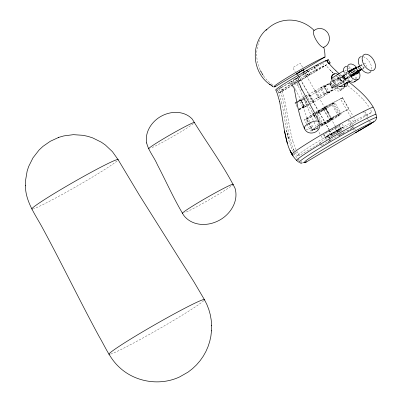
<?xml version="1.0" encoding="UTF-8"?>
<svg xmlns="http://www.w3.org/2000/svg" width="402" height="402" viewBox="0 0 402 402"><rect width="100%" height="100%" fill="white"/><g stroke="black" fill="none" stroke-linecap="round" stroke-linejoin="round"><path stroke-width="0.3" stroke-dasharray="2.01 1.51" d="M306.515 123.7L304.435 119.826L313.585 113.605M328.685 121.871L336.64 117.233L341.303 113.887L334.916 102.701L330.544 105.912L321.952 110.942M322.932 108.877L315.746 113.47L316.841 113.083A6.05 0.317 -29.8 0 0 317.123 112.947L323.645 109.183L330.067 120.278L323.499 124.082A6.05 0.317 -29.8 0 1 323.223 124.218L322.128 124.61L329.308 120.017M329.58 130.203L332.479 135.705L341.7 130.283L342.615 131.876M329.992 83.204L330.072 82.832A20.859 12.216 58 0 1 330.58 81.189L331.183 79.993M333.69 81.41L333.896 80.837M329.218 121.56L339.238 115.072L332.851 103.877L330.142 105.967L322.665 110.525M336.971 85.812L337.826 87.304L335.881 88.239L331.987 87.43L330.163 84.249L331.323 80.284M315.168 117.505L313.686 114.635L314.052 114.263M330.042 120.268L329.766 120.384L323.374 109.249L325.54 107.992L332.127 119.098L321.218 125.409A8.708 0.457 -29.8 0 1 320.912 125.55L320.56 125.695M344.976 80.681L345.207 78.732L344.122 77.063L345.047 78.41L345.248 79.541M342.986 75.164L342.75 77.119L343.846 78.777L342.916 77.435L342.715 76.3A2.724 2.201 64.3 0 1 346.182 74.737A2.724 2.201 64.3 0 1 346.182 79.234A2.724 2.201 64.3 0 1 342.715 76.335M343.941 87.852A8.814 5.161 58 0 1 337.564 88.279C338.715 87.747 342.122 89.42 343.851 87.963M298.5 84.737L298.314 85.043A1.136 1.025 -73.2 0 1 297.993 85.335L296.304 85.103L293.983 82.943M298.239 79.787L297.972 79.998M342.544 97.817L325.504 106.625M325.746 107.957L328.911 113.575L325.715 107.942L316.012 113.706M312.872 102.701L313.887 101.736L310.238 95.369L309.223 96.334C314.887 93.063 320.153 89.44 325.911 86.4L329.56 92.761C323.796 95.802 318.53 99.43 312.872 102.701L308.364 94.827L306.47 95.54L305.078 96.596M314.595 91.234L323.896 85.817L327.54 92.179L318.238 97.601L314.595 91.234L315.61 90.269L320.118 98.143M318.238 97.601L319.258 96.636L312.007 101.193L309.967 102.018M298.922 100.209L300.535 99.932L304.178 106.294L302.565 106.57L298.922 100.209L304.61 96.952M303.264 97.972L303.605 97.711M306.088 95.827L306.44 95.56L310.113 101.902M318.861 90.691L319.148 90.475M320.841 89.184L321.108 88.983M302.565 106.57L306.862 104.374L308.721 102.962M322.449 97.098L322.806 96.832M324.464 95.57L324.776 95.329M320.585 125.278L329.781 119.746M315.55 113.208L323.163 108.746M300.937 100.791L304.59 98.41L308.239 104.771L304.585 107.153L300.937 100.791L305.59 98.078M320.243 88.199L329.107 83.365L332.75 89.731L323.891 94.56L320.243 88.199L323.896 85.817M323.891 94.56L327.54 92.179M318.625 125.746L312.826 129.936L314.329 129.514A17.05 0.894 -29.8 0 0 314.932 129.248L318.012 127.741M308.364 94.827L315.61 90.269M312.344 100.977L313.58 100.204M315.836 98.781L316.856 98.143M344.594 71.189L346.77 69.827M348.222 68.923L350.403 67.561L351.263 69.064M336.298 86.058L333.605 87.35L330.69 82.259L331.635 81.671M346.735 72.244L344.831 73.435L346.986 72.4M332.308 81.485L340.218 77.32L333.213 80.681L333.675 81.485M348.765 76.817L345.258 78.867L343.439 75.687L346.916 73.511M343.439 75.687L346.941 73.636M334.183 81.877L347.67 73.46M360.539 65.431L362.066 64.476M360.418 65.923L361.931 64.978L363.755 68.159L362.745 68.792M340.318 80.877L340.896 80.516L341.333 80.918M345.258 78.867L349.293 76.35M337.042 84.415L349.494 76.641M362.87 68.295L364.393 67.34M333.605 87.35L336.132 85.777M349.65 77.34L347.745 78.526L349.901 77.491M338.454 85.023L343.137 82.41L338.288 84.742M335.67 84.973L337.283 87.787L338.102 87.274M351.217 80.767L352.876 79.732M355.082 78.355L356.187 77.666L355.041 75.661M343.529 88.138L344.308 87.656M340.022 90.762L343.012 88.907M319.072 125.288L312.892 129.283L310.761 131.112L312.716 130.529L317.987 127.936M314.113 113.449L306.485 118.675L308.585 122.525M329.766 120.384L332.107 119.082M320.494 124.585L330.565 118.65M320.424 124.459L332.042 117.816M315.766 112.439L323.198 108.078M315.469 112.465L323.937 107.656M291.852 81.139L277.365 89.646L278.089 91.344M294.746 78.948L297.781 77.491L299.601 80.671L298.224 81.495M308.002 71.405L306.183 72.486L308.007 75.671L309.821 74.586L308.002 71.405L305.741 72.089M314.193 67.722L314.726 67.521L316.55 70.702L316.012 70.903L314.193 67.722L316.781 66.179M317.299 65.873L320.922 63.712M295.576 78.918L314.726 67.521M292.53 85.259L280.717 92.294L279.003 92.937L277.179 89.757L278.893 89.113L291.782 81.435M296.083 78.877L324.012 62.25M279.003 92.937L293.676 84.319M316.012 70.903L327.896 63.828M294.209 84.003L296.867 82.42M298.998 81.154L316.55 70.702M293.068 84.938L297.364 82.38M297.902 82.063L327.982 64.154M296.415 104.435L295.731 103.239L296.063 103.043M296.259 102.922L301.038 100.078L304.686 106.44L299.374 109.605L298.917 108.806M323.796 86.53L329.846 83.581L333.489 89.942L327.439 92.892L323.796 86.53L329.107 83.365M327.439 92.892L332.67 89.777M314.841 114.274L316.841 113.083L323.223 124.218L321.218 125.409L320.002 123.288M338.966 125.509L341.469 124.022M329.6 138.107L328.233 135.72A8.814 0.462 -29.8 0 0 327.509 136.238L325.334 137.534L326.53 139.62M337.665 132.735L336.469 130.65L337.243 130.359A8.814 0.462 -29.8 0 1 338.765 129.539L340.941 128.243L342.308 130.63M320.68 142.8L299.611 155.343L299.188 154.815A22.08 20.979 69.4 0 1 297.42 152.172M332.695 135.645L329.69 137.434A7.347 0.382 -29.8 0 1 333.514 134.68A7.347 0.382 -29.8 0 1 341.7 130.283M320.64 142.816A18.361 0.96 -29.8 0 1 330.303 135.886A18.361 0.96 -29.8 0 1 350.67 124.937L354.212 122.836L351.725 118.6M354.212 122.836L371.785 112.374L371.538 111.741A22.08 20.979 69.4 0 0 370.342 109.218M329.374 141.529L328.067 142.308L327.384 141.112M343.162 132.122L343.675 133.017L341.499 134.313L340.816 133.117M347.172 131.293L351.996 128.424M306.108 97.781L310.238 95.369M304.585 107.153L309.233 104.445M309.751 104.143L313.887 101.736M322.655 110.681L319.716 112.364M328.328 122.077L329.032 121.816M295.978 81.234L294.711 81.943M321.826 111.158L320.987 111.64M328.203 122.293L326.519 123.258M328.153 122.183L328.62 122.057M327.997 122.414L327.364 122.776M322.962 108.716L323.645 108.47M329.338 119.856L330.022 119.605M323.308 107.872L324.675 107.233M323.248 108.55L323.886 108.329M320.685 111.671L318.871 112.841M327.062 122.806L325.675 123.741M324.133 107.399L326.163 106.399M329.926 119.52L330.268 119.469M324.148 108.043L325.63 107.208M323.846 108.208L325.932 107.043M331.338 118.072L330.786 118.379M330.524 119.178L331.715 118.51M330.228 119.349L332.007 118.344M326.329 123.223L320.68 126.499M319.585 112.294L316.766 114.017M318.856 112.706L316.304 114.123M331.886 117.761L332.539 117.54M325.6 123.64L320.58 126.399M326.61 106.002L342.439 97.832L348.815 108.967L332.987 117.143M332.439 117.449L348.77 108.987M297.043 106.605L294.993 103.028L297.008 101.902M297.49 101.631L300.535 99.932M329.846 83.581L324.298 86.676L327.947 93.038L329.56 92.761M299.003 109.183L304.178 106.294M327.947 93.038L333.489 89.942M331.71 118.655L332.308 118.178M325.58 107.384L326.228 106.877M331.957 118.52L332.61 118.012M325.821 107.249L331.6 104.038L334.926 102.721M332.198 118.389L337.75 115.289L341.298 113.836M326.062 107.118L332.861 103.912M332.439 118.253L339.223 115.007M297.294 102.384L304.59 98.41M325.484 93.696L325.811 93.515M330.811 90.787L331.183 90.586M299.374 109.605L308.239 104.771M314.711 115.143L307.45 118.881L304.399 119.997M294.651 81.973L293.822 82.41M314.545 115.078L308.555 118.108A17.05 0.894 -29.8 0 1 307.952 118.374L306.48 118.826M318.625 127.429L318.163 127.665M323.374 109.249L323.665 109.128M294.993 103.028L296.093 102.49M296.641 102.224L301.038 100.078M298.636 109.389L304.686 106.44M360.292 65.767L361.931 64.978M333.147 79.405L335.549 83.325M330.69 82.259L331.766 81.742M330.163 84.249L332.112 83.309L333.931 86.495L337.826 87.304M362.845 68.596L363.755 68.159M331.987 87.43L333.931 86.495M325.112 108.183L331.489 119.319M342.439 97.832L340.499 98.982L351.418 118.067M346.278 78.194C344.268 79.088 342.76 75.888 344.7 74.898A1.834 1.482 56.1 0 0 344.293 77.174A1.834 1.482 56.1 0 0 346.519 78.078M356.127 121.69L353.77 117.5M328.233 135.72L327.459 136.012L328.655 138.102M338.69 134.524L339.203 135.419L339.976 135.127A8.814 0.462 -29.8 0 1 341.223 134.454M314.108 114.585L313.686 114.655L305.852 100.716M303.148 73.335L304.741 76.119L309.821 74.586M294.184 82.847L297.761 81.767M333.549 78.144L335.856 78.028L338.981 78.918A9.372 2.583 37.5 0 1 340.896 80.516M324.655 86.616L324.324 86.671L325.911 86.4M325.384 86.49L325.886 86.405M329.052 92.847L329.489 92.777M299.058 100.183L299.4 100.123M302.741 106.54L303.023 106.495M303.43 106.424L303.726 106.374M345.418 79.4L344.846 79.325M342.549 76.44L343.122 76.521M351.564 71.852L353.041 72.777M337.615 88.018L337.323 87.817M301.997 162.328L300.937 161.599M338.7 75.184L342.866 78.053L346.258 81.465M332.258 85.591L331.56 85.008A9.372 6.849 24.9 0 1 329.977 83.244A8.814 5.161 58 0 0 336.75 90.741A8.814 5.161 58 0 0 341.991 87.636M347.675 80.913L340.017 74.496M346.393 84.435L346.805 84.772M344.333 82.747L335.801 75.506M348.042 85.787L357.102 93.52L363.106 99.445M338.595 77.933L341.826 80.722L336.725 76.305M339.871 74.36L343.966 77.908M338.188 77.581L336.574 76.164M333.253 73.094L330.343 70.28L332.851 72.722A87.269 82.928 69.4 0 1 325.756 65.119M295.138 152.604L297.42 155.86M296.817 155.107L297.349 155.775M353.986 72.254L353.212 71.39L353.906 72.234M263.451 75.772L260.205 70.129A35.703 33.924 69.4 0 1 260.094 39.125M321.072 135.916A22.08 6.779 59.2 0 0 322.429 138.142L322.791 138.71A44.13 2.311 -29.8 0 1 371.739 112.389M260.129 69.958L263.345 75.621A35.703 33.924 69.4 0 0 273.3 85.38M262.617 74.526L261.767 73.129M355.152 69.953L355.76 71.013M343.971 71.928L345.293 74.234M347.288 77.722L348.609 80.028M344.408 75.214L346.233 78.4M364.976 111.706L367.709 116.479M370.443 121.253L371.051 122.314M363.192 111.088L366.835 117.454M367.142 117.982L368.353 120.108M368.659 120.635L369.875 122.756M338.786 74.812L340.68 78.119M342.675 81.606L344.288 84.42M337.695 78.892L340.61 83.983M322.59 62.988L324.298 65.968A25.06 1.312 -29.8 0 0 304.741 76.119M342.549 97.802L352.881 115.836M333.6 84.259L335.881 88.239M349.66 120.118L352.996 125.952M353.303 126.479L354.519 128.605M354.82 129.132L355.428 130.193M348.177 120.027L352.735 127.982M353.036 128.514L354.252 130.635M350.71 124.921L351.167 125.715M351.966 127.107L352.534 128.102M342.197 124.123L343.795 126.906L340.79 128.695L339.082 125.71M321.62 88.596L325.263 94.962M339.288 125.489L341.112 128.675A7.347 0.382 -29.8 0 1 331.273 134.635A7.347 0.382 -29.8 0 1 331.841 133.544A7.347 0.382 -29.8 0 1 341.112 128.675M318.364 91.068L322.012 97.43M337.373 126.58L339.198 129.761A5.141 0.271 -29.8 0 1 332.288 133.941A5.141 0.271 -29.8 0 1 332.74 133.147A5.141 0.271 -29.8 0 1 339.198 129.761M338.765 129.539L339.961 131.625M302.545 67.189L300.264 63.209L292.762 67.677L295.269 72.053M304.716 72.742L335.268 126.087M335.58 126.63L338.695 132.072M337.243 130.359L338.61 132.745M339.464 134.233L339.976 135.127M335.062 128.298L336.881 131.479M298.716 76.315L329.268 129.66M298.49 76.35L329.037 129.7M329.349 130.243L332.469 135.69M297.48 77.541L299.299 80.722M330.283 134.821L328.459 131.635A5.141 0.271 -29.8 0 0 332.71 129.529A5.141 0.271 -29.8 0 0 337.328 126.635M295.942 78.586L296.168 78.983M316.967 115.605L322.128 124.62M330.454 139.6L330.967 140.494A8.814 0.462 -29.8 0 0 330.655 140.71M329.509 139.589L330.193 140.785A11.015 0.578 -29.8 0 0 328.203 142.187M327.509 136.238L328.705 138.328M329.56 139.816L330.072 140.71M313.686 114.655L316.726 119.957M303.219 98.008L306.862 104.374M323.364 134.534L325.183 137.715M290.912 80.802L291.937 82.591M289.726 82.405L291.55 85.586M289.194 82.606L291.013 85.787M309.771 121.555L307.952 118.374L305.997 119.54L307.821 122.721M310.078 122.087L314.329 129.514L312.374 130.675L308.123 123.248M321.595 144.388L322.047 145.187M308.887 123.052L312.836 129.946M320.354 144.082L321.57 146.207A18.361 0.96 -29.8 0 1 321.68 145.921M306.821 124.228L310.771 131.122M282.013 90.631L280.189 87.45A25.06 1.312 -29.8 0 0 280.872 87.405L281.49 87.189L283.309 90.375L282.727 90.576A25.06 1.312 -29.8 0 1 292.395 83.385M278.893 89.113L280.717 92.294M261.637 72.903L260.777 71.305M329.288 137.489L330.188 139.097M293.867 152.971L294.415 153.956A26.135 24.839 69.4 0 0 299.068 159.931A27.567 26.195 69.4 0 0 299.485 160.333M295.5 89.711L300.5 99.033M294.088 150.504L292.083 145.946L289.752 138.283M312.61 112.47L315.535 118.208M295.294 89.309L294.882 88.49M294.219 150.685L293.47 149.182L294.189 150.649M293.344 151.976C285.777 136.73 285.586 119.334 281.707 103.043M314.012 122.133L315.419 125.128A52.024 15.969 59.2 0 0 317.495 129.323M313.223 120.399L297.993 85.335L297.168 82.495M308.088 121.716L302.118 102.942M304.45 97.515L303.46 94.812M280.46 91.586L282.526 98.078L284.129 105.053L288.093 130.303L289.807 138.499M292.832 141.283L290.209 130.544L285.465 103.837M317.786 124.012L317.902 124.414A3.935 3.588 -76.5 0 1 316.098 129.142A3.935 3.588 -76.5 0 1 311.57 128.188M298.591 80.933L298.289 79.787L299.942 78.767A26.894 1.407 -29.8 0 1 325.756 65.094M203.849 300.575A54.979 2.879 -29.8 0 1 157.715 329.69A54.979 2.879 -29.8 0 1 109.927 354.308M116.982 161.011A49.652 2.598 -29.8 0 1 75.913 186.759A49.652 2.598 -29.8 0 1 33.472 208.784M232.592 185.051A29.326 1.528 -29.8 0 1 231.848 185.649M230.843 186.392A29.326 1.528 -29.8 0 1 207.718 200.618A29.326 1.528 -29.8 0 1 184.749 212.728M193.377 123.705A26.482 1.382 -29.8 0 1 172.77 136.544A26.482 1.382 -29.8 0 1 150.84 148.157M335.394 85.42A1.834 1.075 58 0 1 333.454 83.963M334.62 82.34A1.834 1.075 58 0 1 334.755 82.43M335.142 82.772A1.834 1.075 58 0 1 335.258 82.907M363.936 63.32A1.834 1.075 58 0 1 365.85 64.119A1.834 1.075 58 0 1 366.006 66.34M351.127 72.365A1.834 0.563 59.2 0 1 351.881 73.31M351.217 71.908A1.834 1.487 64.3 0 1 352.785 73.038M356.83 70.566A1.834 1.075 58 0 1 356.609 70.295M356.278 69.717A1.834 1.075 58 0 1 356.162 69.395M358.192 68.797A1.834 1.075 58 0 1 358.288 68.938M363.197 56.657A9.181 5.377 58 0 1 371.614 69.501M278.139 91.329A76.375 72.576 69.4 0 1 281.661 103.053M298.405 80.129A3.015 1.94 -15.1 0 1 298.445 80.425M296.922 82.42A3.015 1.94 -15.1 0 1 293.882 82.817M338.981 78.918A8.814 5.161 58 0 1 341.605 83.847M348.388 66.576A8.814 5.161 58 0 1 350.403 67.561M356.187 77.666A8.814 5.161 58 0 1 356.137 78.747M352.77 71.079A2.724 2.201 64.3 0 1 353.971 72.355M351.237 71.873A2.94 0.899 59.2 0 1 352.303 73.36M341.353 76.888A2.94 0.899 59.2 0 1 343.213 79.033A2.94 0.899 59.2 0 1 344.037 81.571M333.695 81.395A2.724 2.201 64.3 0 1 336.951 80.299A2.724 2.201 64.3 0 1 337.745 84.395M299.565 155.363A44.13 2.311 -29.8 0 1 322.791 138.71M280.39 87.093A25.06 1.312 -29.8 0 1 280.707 86.792M337.564 88.953A10.552 7.548 25.5 0 1 331.67 86.068M342.393 80.722A10.537 4.558 29.5 0 1 344.866 83.631M343.75 126.921A11.015 0.578 -29.8 0 0 331.534 133.489A11.015 0.578 -29.8 0 0 325.736 137.65L323.911 134.464A11.015 0.578 -29.8 0 1 323.66 134.554M339.203 135.419A11.015 0.578 -29.8 0 1 343.675 133.017M318.63 123.56A8.04 2.814 -23.8 0 1 317.902 124.414M311.585 128.173A8.04 2.814 -23.8 0 1 305.997 129.208M316.67 116.093A37.336 28.994 88.8 0 1 318.062 118.771M318.781 120.379A37.336 28.994 88.8 0 1 319.751 122.886M305.409 101.038A50.516 42.788 -70 0 1 303.952 97.822M300.837 98.832A50.908 45.823 -51.1 0 1 302.53 102.741M311.776 128.052A36.502 34.386 -5.2 0 1 308.244 121.66M296.751 81.325A3.015 0.925 59.2 0 1 296.998 81.933M281.767 91.284A26.894 1.407 -29.8 0 1 292.148 83.405M320.092 134.213A52.024 15.969 59.2 0 1 318.349 130.972M296.922 151.378A52.099 49.506 69.4 0 0 297.364 152.202A44.466 2.327 -29.8 0 1 295.38 152.725M296.093 149.71A52.099 49.506 69.4 0 1 292.882 141.273M363.071 99.48A52.099 49.506 69.4 0 1 369.468 107.646M281.867 91.244A87.269 82.928 69.4 0 1 285.425 103.847M294.375 153.976A48.139 2.518 -29.8 0 1 293.274 154.353M299.023 159.951A47.024 2.462 -29.8 0 1 297.947 160.323M299.555 80.691A5.141 0.271 -29.8 0 1 302.264 78.752A5.141 0.271 -29.8 0 1 307.967 75.687M297.736 77.511A5.141 0.271 -29.8 0 1 300.44 75.571A5.141 0.271 -29.8 0 1 306.143 72.501M322.449 145.268A18.361 0.96 -29.8 0 1 337.454 135.961A18.361 0.96 -29.8 0 1 352.494 128.117M301.349 161.971A45.959 2.407 -29.8 0 1 300.294 162.333M339.233 125.439A7.347 0.382 -29.8 0 1 332.941 129.534A7.347 0.382 -29.8 0 1 326.6 132.65M336.781 126.746A5.141 0.271 -29.8 0 1 336.971 126.66M344.353 75.169L344.353 75.169M333.67 103.063L331.715 104.229L338.092 115.364L340.047 114.198L333.67 103.063M326.957 132.66L323.957 134.449L325.776 137.63L328.781 135.846L326.957 132.66M288.465 138.876L286.626 130.665L288.465 138.876M344.052 76.214A1.834 1.487 64.3 0 0 346.403 78.144A1.834 1.487 64.3 0 0 346.373 75.104A1.834 1.487 64.3 0 0 344.052 76.214M340.63 78.676A2.724 2.201 64.3 0 0 344.122 81.531A2.724 2.201 64.3 0 0 344.072 77.023A2.724 2.201 64.3 0 0 340.63 78.676"/><path stroke-width="0.6" d="M25.416 185.794L25.517 180.679L27.14 171.126L28.642 166.513L32.979 157.85L39.049 150.047L42.919 146.403L50.28 141.288L58.757 137.368L63.802 135.921L73.375 134.665L83.008 135.313L88.023 136.389L92.651 137.886L101.359 142.207L105.349 144.991L112.419 151.654L118.103 159.649L139.167 194.799L193.93 281.842L204.432 299.676L206.829 304.389L208.794 309.409L210.251 314.6L211.196 319.907L211.618 325.278L211.502 330.941L210.869 336.278L209.708 341.524L208.04 346.63L205.879 351.549L203.246 356.227L200.161 360.624L196.523 364.87L192.498 368.684L188.091 372.096L179.634 376.92C159.84 386.227 134.791 382.136 119.007 366.966C109.922 358.574 105.239 346.841 99.063 336.399C79.435 300.239 61.627 263.129 41.999 226.969C34.899 214.015 25.346 201.005 25.421 185.533M211.502 330.941L211.507 330.67M211.613 325.57L211.618 325.278M344.625 87.008L344.71 86.078M266.616 29.351C249.918 43.712 252.029 72.832 270.34 84.787M332.353 79.179L331.781 78.179L343.393 70.928A8.814 5.161 58 0 1 346.78 66.34M348.162 71.355L355.639 67.692L348.604 71.621M349.132 72.129L356.097 67.782L359.559 66.119M350.112 71.656L350.745 71.265M351.378 70.868L352.011 70.471M352.644 70.079L353.911 69.285M350.956 75.31L357.916 70.963L361.931 69.038M350.665 75.631L356.363 72.074M351.388 75.737L360.257 70.204M351.177 76.013L362.242 69.104M351.077 76.445L358.554 72.787L357.679 71.26M356.418 74.119L358.554 72.787M339.087 86.661L339.906 86.149L343.539 86.867L346.248 86.445L347.434 84.993L346.911 82.782L344.288 84.42L344.444 85.113M334.725 73.978C326.308 76.164 335.293 86.123 340.348 86.546L349.182 81.033A8.814 5.161 58 0 0 355.403 80.857M346.911 82.782L347.353 83.179L350.112 81.455M354.167 81.933L357.971 79.561M274.677 86.239L275.305 86.606L302.766 70.189L303.158 70.018L304.404 72.199M297.661 73.295L300.661 71.511M301.661 70.913L325.012 57.009A35.703 33.924 69.4 0 0 323.781 47.275A9.809 9.321 69.4 0 0 329.067 35.768L328.253 33.728M325.052 61.255L328.308 59.692L330.132 62.873L328.519 63.833M326.695 60.652L328.308 59.692M302.832 162.599L304.706 162.584L306.455 161.936L373.905 121.781C375.976 120.655 377.131 118.138 376.342 115.861A27.567 26.195 69.4 0 0 375.97 114.148A26.135 24.839 69.4 0 0 373.156 107.078C367.333 97.038 358.202 89.581 349.368 82.304M355.152 68.601L353.569 69.36L355.393 72.541L361.232 69.737M356.122 68.134L356.368 68.013A1.834 1.075 58 0 0 356.257 68.149M58.441 137.499L58.757 137.368M146.629 142.886C148.514 150.891 154.262 157.303 157.423 164.8C166.197 181.588 173.88 199 183.649 215.246C187.689 220.824 194.447 223.929 201.221 224.391C207.326 224.808 213.497 223.366 218.899 220.507C230.316 214.618 238.929 201.221 235.024 188.236C222.758 164.132 206.266 142.228 192.277 119.098C188.518 114.997 183.041 112.776 177.543 112.424C172.006 112.073 166.413 113.414 161.539 116.042C151.951 121.118 144.604 131.891 146.66 143.017M360.715 129.63L358.77 130.791M330.132 62.873L328.419 63.516L326.595 60.335M370.483 123.816L371.659 123.374L355.468 132.755M296.364 74.058L298.776 72.325L303.872 69.586L303.681 69.174M302.028 163.222L300.209 163.031M344.303 84.802L344.569 84.917A8.814 5.161 58 0 1 344.313 86.993M269.521 84.239L272.757 86.385L271.787 85.742M298.5 162.016L297.304 161.006M339.182 73.762L335.911 70.772M339.906 86.149L340.348 86.546M297.254 80.817L295.746 79.742L294.37 79.571A1.754 1.653 83.7 0 0 293.545 80.058L292.973 81.395L293.068 83.561M296.736 160.483C288.922 152.84 286.601 141.454 284.531 131.152L279.606 101.495M304.455 128.55C307.992 137.142 321.957 132.338 319.545 123.404M347.032 82.581L347.353 83.179M328.072 33.401L326.886 31.748A9.809 9.321 69.4 0 0 314.133 30.431A35.703 33.924 69.4 0 0 266.054 30.341M356.097 67.782L357.916 70.963M354.293 74.355L354.75 75.159M348.634 71.059L351.549 76.149M343.393 70.928L343.971 71.928M348.609 80.028L349.182 81.033M297.47 74.139L298.093 75.224M296.179 73.641L296.41 74.043M299.525 84.124L300.656 86.646M301.917 89.525L314.625 112.892L319.042 121.851M304.279 128.173C298.43 115.012 296.711 100.575 293.767 86.606M275.857 90.003L277.345 93.761L279.646 101.666M301.143 87.922L301.897 90.078M287.345 143.378L284.48 130.926M109.369 354.388A54.979 2.879 -29.8 0 1 155.705 324.213A54.979 2.879 -29.8 0 1 204.261 300.103M32.25 209.06A49.652 2.598 -29.8 0 1 74.094 181.81A49.652 2.598 -29.8 0 1 117.947 160.036M182.729 213.422A29.326 1.528 -29.8 0 1 207.543 197.196A29.326 1.528 -29.8 0 1 233.07 184.598M149.016 148.785A26.482 1.382 -29.8 0 1 171.428 134.132A26.482 1.382 -29.8 0 1 194.478 122.756M352.443 74.546A1.834 0.563 59.2 0 1 352.358 75.275M352.901 74.581A1.834 1.487 64.3 0 1 351.197 75.365M361.247 68.913A1.834 1.075 58 0 1 359.926 69.456A1.834 1.075 58 0 1 358.604 67.435A1.834 1.075 58 0 1 359.564 66.345M358.73 70.189A1.834 1.075 58 0 1 357.217 70.913M371.036 71.335A9.181 5.377 58 0 1 360.609 67.898A9.181 5.377 58 0 1 361.413 56.551M323.781 47.275A9.718 2.985 59.2 0 1 316.083 39.934A9.718 2.985 59.2 0 1 314.133 30.431M275.305 86.606A30.396 1.593 -29.8 0 1 291.259 75.154A30.396 1.593 -29.8 0 1 325.012 57.009M335.951 70.722A73.481 69.827 69.4 0 1 326.53 60.385A30.1 1.578 -29.8 0 0 295.45 76.948A30.1 1.578 -29.8 0 0 276.139 90.018M358.986 71.104A8.814 5.161 58 0 1 354.865 79.601A8.814 5.161 58 0 1 347.288 67.189A8.814 5.161 58 0 1 356.881 67.662M331.781 78.179A8.814 5.161 58 0 1 338.122 74.41M352.348 76.033A2.724 2.201 64.3 0 1 351.132 75.626M349.835 72.189A2.724 2.201 64.3 0 1 351.926 70.787M354.338 73.752A2.724 2.201 64.3 0 1 353.373 75.767M350.443 71.214A2.94 0.899 59.2 0 1 350.765 71.43M352.906 74.641A2.94 0.899 59.2 0 1 353.137 75.792M345.338 84.591A10.537 4.558 29.5 0 1 345.539 85.244M302.917 72.938A25.06 1.312 -29.8 0 1 303.932 72.365M306.485 70.933A25.06 1.312 -29.8 0 1 307.51 70.365M316.158 65.747A25.06 1.312 -29.8 0 1 317.374 65.134M344.268 85.073A9.07 4.07 28.1 0 1 344.594 86.043M300.48 86.696A51.26 46.501 25.6 0 1 300.972 87.968M297.194 80.867A14.779 14.1 -9.5 0 1 299.465 84.149M293.219 87.164A15.186 12.693 88.5 0 1 292.033 83.928M304.877 128.901A8.04 2.814 -23.8 0 1 310.982 122.334A8.04 2.814 -23.8 0 1 318.942 123.027M292.48 154.544A48.139 2.518 -29.8 0 1 323.364 133.645A48.139 2.518 -29.8 0 1 373.106 107.098M297.173 160.509A47.024 2.462 -29.8 0 1 327.344 140.097A47.024 2.462 -29.8 0 1 375.93 114.163M299.54 162.514A45.959 2.407 -29.8 0 1 329.027 142.564A45.959 2.407 -29.8 0 1 376.513 117.223M306.555 161.865A41.155 2.156 -29.8 0 1 328.218 146.338A41.155 2.156 -29.8 0 1 373.865 121.796M292.963 155.855L290.138 150.71L292.963 155.855M362.308 60.481A9.181 5.377 58 0 0 373.352 70.39A9.181 5.377 58 0 0 370.729 56.431A9.181 5.377 58 0 0 362.308 60.481"/></g></svg>
